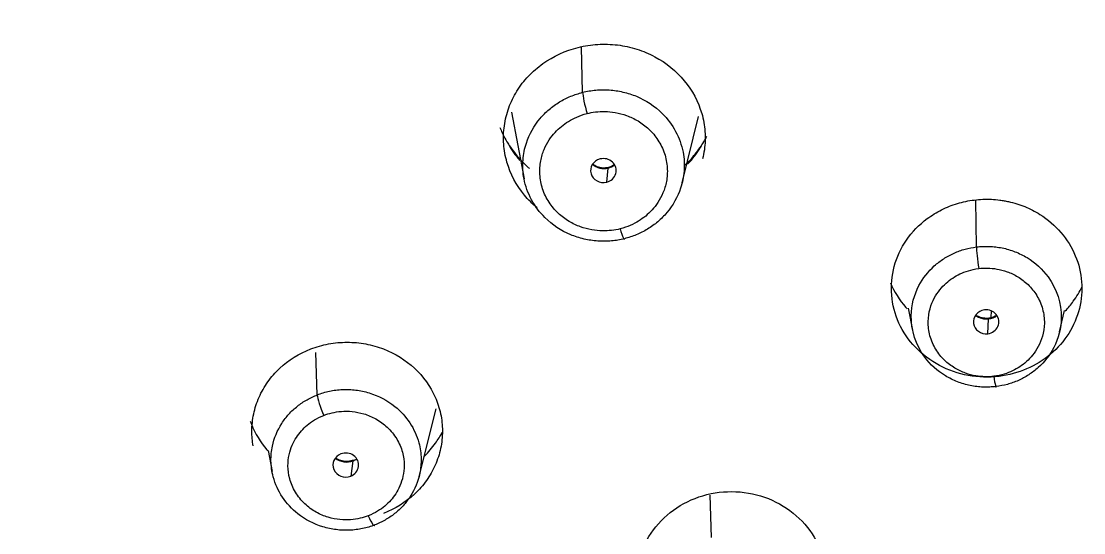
# Model space of a CAD drawing. Extents: x 0 to 1354, y 3495 to 4487.
# Drawn here: x 440.39 to 459.11, y 4146.45 to 4155.45 of the extents above; entities that cross this region are included whole.
import ezdxf

# ---------------------------------------------------------------- set-up
doc = ezdxf.new("R2010")
doc.units = 0
doc.header["$LTSCALE"] = 30
doc.header["$MEASUREMENT"] = 0
doc.layers.add('\\M+5B3DF\\M+5B4E7\\M+5CFDF', color=3, linetype='CONTINUOUS', lineweight=9)

msp = doc.modelspace()

# ---------------------------------------------------------------- linework, layer by layer
at = {"layer": '\\M+5B3DF\\M+5B4E7\\M+5CFDF', "color": 0, "lineweight": -3}
for p, q in [((450.279, 4154.197), (450.26, 4154.993)), ((449.024, 4153.845), (449.247, 4152.675)), ((452.033, 4152.605), (452.323, 4153.77)), ((450.703, 4152.616), (450.728, 4152.863)), ((457.218, 4151.476), (457.207, 4152.301)), ((456.012, 4150.401), (456.092, 4150.014)), ((457.476, 4150.232), (457.482, 4150.35)), ((458.683, 4149.984), (458.77, 4150.36)), ((457.418, 4149.949), (457.432, 4150.211)), ((445.605, 4148.874), (445.577, 4149.62)), ((447.397, 4147.438), (447.7, 4148.624)), ((444.741, 4147.892), (444.807, 4147.526)), ((446.232, 4147.711), (446.193, 4147.444)), ((452.547, 4146.362), (452.526, 4147.109))]:
    msp.add_line(p, q, dxfattribs=at)
for centre, major_axis, ratio, start_param, end_param in [((450.357, 4153.93), (-0.073, 0.291), 0.092301, 0.388576, 1.924045), ((450.645, 4152.82), (-0.226, 0), 0.934732, 4.976406, 8.117998), ((450.653, 4153.131), (-0.292, 0.008), 0.94557, 0.834567, 1.858381), ((450.645, 4152.82), (-0.226, 0), 0.934732, 1.834813, 4.976406), ((450.653, 4153.131), (-0.292, 0.008), 0.94557, 1.858381, 2.304977), ((450.806, 4152.583), (0.073, -0.291), 0.092301, 3.148906, 3.390542), ((450.939, 4151.901), (0.073, -0.291), 0.092301, 5.065638, 6.532135), ((457.257, 4151.203), (-0.037, 0.298), 0.046549, 0.400044, 1.932593), ((457.389, 4150.158), (-0.225, 0), 0.9347, 4.84425, 7.985842), ((457.393, 4150.488), (-0.296, 0.004), 0.944942, 0.878699, 1.713528), ((457.389, 4150.158), (-0.225, 0), 0.9347, 1.702657, 4.84425), ((457.393, 4150.488), (-0.296, 0.004), 0.944942, 1.713528, 2.264388), ((457.471, 4149.923), (0.037, -0.298), 0.046549, 3.147402, 3.40201), ((457.524, 4149.306), (0.037, -0.298), 0.046549, 5.074186, 6.543603), ((445.719, 4148.619), (0.108, -0.28), 0.136474, 3.51866, 5.051436), ((446.107, 4147.638), (-0.226, 0.001), 0.934583, 1.966154, 5.107747), ((446.107, 4147.638), (-0.226, 0.001), 0.934583, 5.107747, 8.249339), ((446.119, 4147.97), (-0.296, 0.011), 0.94425, 0.884372, 1.998215), ((446.119, 4147.97), (-0.296, 0.011), 0.94425, 1.998215, 2.261665), ((446.346, 4147.443), (-0.108, 0.28), 0.136474, 0.012278, 0.237441), ((446.503, 4146.852), (-0.108, 0.28), 0.136474, 1.909843, 3.379033)]:
    msp.add_ellipse(centre, major_axis=major_axis, ratio=ratio, start_param=start_param, end_param=end_param, dxfattribs=at)
for points, knots in [([(448.01, 4005.599), (447.96, 4009.543), (447.888, 4013.486), (447.741, 4019.394), (447.686, 4021.363), (447.563, 4025.298), (447.498, 4027.264), (447.306, 4031.189), (447.174, 4033.15), (446.667, 4037.037), (446.296, 4038.964), (445.49, 4041.781), (445.181, 4042.708), (444.473, 4044.522), (444.072, 4045.409), (443.153, 4047.117), (442.631, 4047.936), (441.484, 4049.497), (440.861, 4050.241), (439.54, 4051.652), (438.842, 4052.318), (437.375, 4053.57), (436.607, 4054.156), (435.016, 4055.252), (434.19, 4055.761), (432.497, 4056.713), (431.631, 4057.158), (429.007, 4058.447), (427.224, 4059.247), (424.608, 4060.54), (423.746, 4060.987), (422.05, 4061.925), (421.214, 4062.415), (419.588, 4063.455), (418.797, 4064.004), (417.283, 4065.177), (416.561, 4065.801), (414.514, 4067.782), (413.303, 4069.241), (411.732, 4071.57), (411.247, 4072.37), (410.34, 4074), (409.919, 4074.831), (408.739, 4077.358), (408.067, 4079.09), (406.901, 4082.604), (406.413, 4084.388), (405.593, 4087.988), (405.26, 4089.804), (404.718, 4093.452), (404.506, 4095.284), (404.169, 4098.955), (404.047, 4100.795), (403.781, 4106.318), (403.739, 4110.005), (403.894, 4115.532), (403.978, 4117.373), (404.218, 4121.052), (404.374, 4122.889), (404.781, 4126.553), (405.03, 4128.381), (405.656, 4132.017), (406.034, 4133.824), (406.974, 4137.397), (407.531, 4139.163), (408.885, 4142.612), (409.674, 4144.299), (411.525, 4147.534), (412.587, 4149.084), (414.985, 4151.984), (416.318, 4153.338), (418.497, 4155.182), (419.254, 4155.765), (420.825, 4156.859), (421.639, 4157.371), (424.152, 4158.798), (425.92, 4159.607), (427.738, 4160.306)], [0, 0, 0, 0, 0.0625, 0.0625, 0.09375, 0.09375, 0.125, 0.125, 0.15625, 0.15625, 0.1875, 0.1875, 0.203125, 0.203125, 0.21875, 0.21875, 0.234375, 0.234375, 0.25, 0.25, 0.265625, 0.265625, 0.28125, 0.28125, 0.296875, 0.296875, 0.3125, 0.3125, 0.34375, 0.34375, 0.359375, 0.359375, 0.375, 0.375, 0.390625, 0.390625, 0.40625, 0.40625, 0.4375, 0.4375, 0.453125, 0.453125, 0.46875, 0.46875, 0.5, 0.5, 0.53125, 0.53125, 0.5625, 0.5625, 0.59375, 0.59375, 0.625, 0.625, 0.6875, 0.6875, 0.71875, 0.71875, 0.75, 0.75, 0.78125, 0.78125, 0.8125, 0.8125, 0.84375, 0.84375, 0.875, 0.875, 0.90625, 0.90625, 0.9375, 0.9375, 0.953125, 0.953125, 0.96875, 0.96875, 1, 1, 1, 1]), ([(428.197, 4158.696), (428.032, 4158.632), (427.687, 4158.497), (427.153, 4158.279), (426.581, 4158.036), (425.812, 4157.695), (424.94, 4157.282), (423.672, 4156.63), (422.201, 4155.781), (420.21, 4154.446), (418.173, 4152.791), (416.24, 4150.871), (414.215, 4148.497), (412.298, 4145.692), (410.681, 4142.545), (409.747, 4140.27), (409.152, 4138.614), (408.634, 4137.046), (408.065, 4135.032), (407.529, 4132.766), (407.088, 4130.534), (406.477, 4126.816), (405.945, 4122.029), (405.574, 4116.274), (405.414, 4110.376), (405.496, 4104.979), (405.754, 4100.036), (406.066, 4096.221), (406.521, 4092.391), (407.143, 4088.581), (407.893, 4085.209), (408.69, 4082.352), (409.453, 4080.061), (410.255, 4077.985), (411.284, 4075.636), (412.663, 4072.993), (414.467, 4070.299), (416.358, 4068.097), (418.12, 4066.448), (419.691, 4065.22), (420.87, 4064.414), (421.951, 4063.725), (423.294, 4062.925), (425.415, 4061.78), (428.351, 4060.364), (431.305, 4059.003), (433.874, 4057.683), (435.491, 4056.744), (436.673, 4055.977), (437.502, 4055.397), (438.285, 4054.811), (439.15, 4054.118), (440.24, 4053.175), (441.272, 4052.246), (442.117, 4051.45), (442.799, 4050.783), (443.873, 4049.648), (445.304, 4047.705), (446.48, 4045.401), (447.219, 4043.464), (447.695, 4042.003), (448.02, 4040.848), (448.332, 4039.593), (448.559, 4038.564), (448.74, 4037.637), (448.826, 4037.147), (448.857, 4036.968)], [0, 0, 0, 0, 0.003459, 0.007214, 0.011266, 0.015614, 0.023656, 0.030154, 0.043592, 0.057032, 0.077492, 0.095619, 0.111413, 0.140155, 0.164137, 0.183352, 0.190386, 0.20018, 0.217211, 0.233353, 0.24805, 0.264051, 0.310977, 0.347323, 0.383099, 0.432782, 0.458757, 0.485271, 0.511786, 0.538305, 0.564826, 0.582853, 0.599256, 0.614348, 0.6284, 0.651649, 0.674923, 0.693736, 0.709704, 0.72282, 0.733082, 0.737787, 0.748001, 0.763716, 0.784923, 0.811591, 0.827175, 0.841454, 0.848243, 0.854858, 0.861359, 0.867478, 0.876665, 0.889695, 0.894614, 0.899294, 0.908268, 0.925038, 0.946214, 0.958393, 0.965287, 0.976041, 0.981687, 0.990362, 0.996466, 1, 1, 1, 1]), ([(449.143, 4037.032), (448.866, 4038.625), (448.514, 4040.206), (447.833, 4042.533), (447.58, 4043.302), (447.008, 4044.815), (446.689, 4045.559), (445.969, 4047.007), (445.567, 4047.711), (444.674, 4049.057), (444.181, 4049.7), (443.108, 4050.908), (442.533, 4051.475), (441.36, 4052.574), (440.764, 4053.109), (439.566, 4054.162), (438.959, 4054.679), (437.692, 4055.652), (437.038, 4056.11), (435.025, 4057.411), (433.618, 4058.178), (430.752, 4059.606), (429.294, 4060.271), (426.404, 4061.642), (424.973, 4062.351), (422.891, 4063.517), (422.208, 4063.922), (420.871, 4064.772), (420.218, 4065.218), (418.959, 4066.164), (418.353, 4066.663), (417.197, 4067.715), (416.646, 4068.268), (415.084, 4069.995), (414.161, 4071.239), (412.526, 4073.84), (411.813, 4075.196), (410.543, 4077.971), (409.983, 4079.388), (408.994, 4082.262), (408.567, 4083.718), (407.456, 4088.126), (406.947, 4091.114), (406.21, 4097.118), (405.982, 4100.135), (405.712, 4106.175), (405.669, 4109.198), (405.771, 4115.243), (405.915, 4118.264), (406.288, 4122.785), (406.438, 4124.29), (406.806, 4127.293), (407.023, 4128.792), (407.811, 4133.264), (408.526, 4136.22), (410.054, 4140.517), (410.64, 4141.926), (411.99, 4144.666), (412.76, 4145.994), (414.501, 4148.529), (415.469, 4149.738), (417.591, 4152.003), (418.745, 4153.06), (421.227, 4154.973), (422.556, 4155.829), (425.34, 4157.336), (426.795, 4157.987), (428.284, 4158.561)], [0, 0, 0, 0, 0.03125, 0.03125, 0.046875, 0.046875, 0.0625, 0.0625, 0.078125, 0.078125, 0.09375, 0.09375, 0.109375, 0.109375, 0.125, 0.125, 0.140625, 0.140625, 0.15625, 0.15625, 0.1875, 0.1875, 0.21875, 0.21875, 0.25, 0.25, 0.265625, 0.265625, 0.28125, 0.28125, 0.296875, 0.296875, 0.3125, 0.3125, 0.34375, 0.34375, 0.375, 0.375, 0.40625, 0.40625, 0.4375, 0.4375, 0.5, 0.5, 0.5625, 0.5625, 0.625, 0.625, 0.6875, 0.6875, 0.71875, 0.71875, 0.75, 0.75, 0.8125, 0.8125, 0.84375, 0.84375, 0.875, 0.875, 0.90625, 0.90625, 0.9375, 0.9375, 0.96875, 0.96875, 1, 1, 1, 1]), ([(449.476, 4152.165), (449.394, 4152.234), (449.319, 4152.309), (449.112, 4152.56), (449.006, 4152.759), (448.916, 4153.071), (448.897, 4153.179), (448.881, 4153.395), (448.885, 4153.502), (448.915, 4153.716), (448.942, 4153.823), (449.016, 4154.026), (449.064, 4154.124), (449.181, 4154.313), (449.248, 4154.401), (449.401, 4154.562), (449.487, 4154.637), (449.764, 4154.834), (449.975, 4154.931), (450.202, 4154.988)], [0, 0, 0, 0, 0.086195, 0.086195, 0.268956, 0.268956, 0.360336, 0.360336, 0.451717, 0.451717, 0.543097, 0.543097, 0.634478, 0.634478, 0.725858, 0.725858, 0.817239, 0.817239, 1, 1, 1, 1]), ([(450.202, 4154.988), (450.315, 4155.016), (450.43, 4155.033), (450.661, 4155.047), (450.779, 4155.044), (451.01, 4155.016), (451.122, 4154.992), (451.342, 4154.923), (451.45, 4154.878), (451.751, 4154.717), (451.93, 4154.571), (452.212, 4154.231), (452.317, 4154.033), (452.408, 4153.722), (452.427, 4153.614), (452.442, 4153.398), (452.439, 4153.291), (452.416, 4153.131), (452.406, 4153.078), (452.393, 4153.026)], [0, 0, 0, 0, 0.095315, 0.095315, 0.190631, 0.190631, 0.285946, 0.285946, 0.381261, 0.381261, 0.571892, 0.571892, 0.762522, 0.762522, 0.857837, 0.857837, 0.953153, 0.953153, 1, 1, 1, 1]), ([(450.279, 4154.197), (450.317, 4154.206), (450.393, 4154.223), (450.51, 4154.238), (450.629, 4154.244), (450.75, 4154.24), (450.871, 4154.227), (450.991, 4154.204), (451.11, 4154.171), (451.36, 4154.079), (451.78, 4153.803), (452.056, 4153.292), (452.076, 4152.919), (452.066, 4152.807)], [0, 0, 0, 0, 0.043272, 0.086995, 0.131172, 0.175802, 0.220887, 0.266427, 0.312423, 0.358877, 0.56533, 0.86732, 1, 1, 1, 1]), ([(449.229, 4153.009), (449.237, 4153.109), (449.289, 4153.371), (449.46, 4153.674), (449.685, 4153.9), (449.868, 4154.031), (450.066, 4154.134), (450.209, 4154.176), (450.279, 4154.197)], [0, 0, 0, 0, 0.181423, 0.480601, 0.613766, 0.744716, 0.873457, 1, 1, 1, 1]), ([(448.822, 4153.578), (448.847, 4153.515), (448.917, 4153.366), (449.067, 4153.134), (449.23, 4152.958), (449.329, 4152.87), (449.345, 4152.857)], [0, 0, 0, 0, 0.243149, 0.590351, 0.937553, 1, 1, 1, 1]), ([(448.951, 4153.32), (449.004, 4153.221), (449.076, 4153.112), (449.16, 4153.012), (449.171, 4152.999)], [0, 0, 0, 0, 0.871319, 1, 1, 1, 1]), ([(452.074, 4152.908), (452.107, 4152.938), (452.204, 4153.034), (452.343, 4153.204), (452.434, 4153.357), (452.47, 4153.427)], [0, 0, 0, 0, 0.218493, 0.652765, 1, 1, 1, 1]), ([(452.13, 4152.931), (452.133, 4152.935), (452.214, 4153.021), (452.297, 4153.128), (452.364, 4153.237), (452.373, 4153.253)], [0, 0, 0, 0, 0.041024, 0.868596, 1, 1, 1, 1]), ([(451.016, 4151.621), (450.978, 4151.612), (450.902, 4151.595), (450.785, 4151.58), (450.666, 4151.574), (450.545, 4151.578), (450.424, 4151.591), (450.303, 4151.614), (450.184, 4151.647), (449.935, 4151.739), (449.515, 4152.015), (449.24, 4152.525), (449.22, 4152.897), (449.229, 4153.009)], [0, 0, 0, 0, 0.043343, 0.087142, 0.131397, 0.176106, 0.22127, 0.266889, 0.312961, 0.359486, 0.565128, 0.868416, 1, 1, 1, 1]), ([(450.733, 4152.874), (450.7, 4152.866), (450.634, 4152.86), (450.534, 4152.882), (450.478, 4152.915), (450.455, 4152.935)], [0, 0, 0, 0, 0.326636, 0.667798, 1, 1, 1, 1]), ([(450.84, 4152.925), (450.829, 4152.916), (450.796, 4152.895), (450.759, 4152.881), (450.733, 4152.874)], [0, 0, 0, 0, 0.362256, 1, 1, 1, 1]), ([(452.066, 4152.807), (452.058, 4152.707), (452.005, 4152.445), (451.834, 4152.142), (451.609, 4151.917), (451.426, 4151.786), (451.228, 4151.684), (451.086, 4151.642), (451.016, 4151.621)], [0, 0, 0, 0, 0.1825, 0.480464, 0.614052, 0.745174, 0.873825, 1, 1, 1, 1]), ([(457.178, 4152.302), (457.279, 4152.315), (457.38, 4152.319), (457.531, 4152.312), (457.581, 4152.307), (457.656, 4152.297), (457.681, 4152.294), (457.731, 4152.285), (457.756, 4152.28), (457.88, 4152.253), (457.976, 4152.223), (458.114, 4152.167), (458.159, 4152.146), (458.248, 4152.101), (458.292, 4152.076), (458.334, 4152.049)], [0, 0, 0, 0, 0.25, 0.25, 0.375, 0.375, 0.4375, 0.4375, 0.5, 0.5, 0.75, 0.75, 0.875, 0.875, 1, 1, 1, 1]), ([(457.616, 4149.198), (457.434, 4149.176), (457.253, 4149.181), (456.894, 4149.247), (456.724, 4149.306), (456.247, 4149.559), (455.995, 4149.824), (455.71, 4150.449), (455.681, 4150.804), (455.814, 4151.297), (455.887, 4151.455), (456.083, 4151.739), (456.207, 4151.868), (456.351, 4151.974)], [0, 0, 0, 0, 0.125, 0.125, 0.25, 0.25, 0.5, 0.5, 0.75, 0.75, 0.875, 0.875, 1, 1, 1, 1]), ([(458.334, 4152.049), (458.476, 4151.96), (458.6, 4151.854), (458.812, 4151.607), (458.898, 4151.469), (459.083, 4151.029), (459.108, 4150.699), (458.993, 4150.24), (458.928, 4150.091), (458.758, 4149.82), (458.649, 4149.695), (458.399, 4149.484), (458.255, 4149.396), (457.949, 4149.263), (457.786, 4149.219), (457.616, 4149.198)], [0, 0, 0, 0, 0.125, 0.125, 0.25, 0.25, 0.5, 0.5, 0.625, 0.625, 0.75, 0.75, 0.875, 0.875, 1, 1, 1, 1]), ([(456.068, 4150.268), (456.068, 4150.268), (456.071, 4150.451), (456.155, 4150.776), (456.408, 4151.098), (456.637, 4151.273), (456.821, 4151.372), (457.015, 4151.443), (457.151, 4151.465), (457.218, 4151.476)], [0, 0, 0, 0, 0.000011, 0.308706, 0.553732, 0.668173, 0.780694, 0.891301, 1, 1, 1, 1]), ([(457.218, 4151.476), (457.255, 4151.48), (457.329, 4151.487), (457.443, 4151.487), (457.557, 4151.478), (457.671, 4151.46), (457.785, 4151.432), (457.896, 4151.394), (458.005, 4151.346), (458.224, 4151.226), (458.58, 4150.905), (458.716, 4150.481), (458.713, 4150.228)], [0, 0, 0, 0, 0.049598, 0.099786, 0.150566, 0.201938, 0.253904, 0.306464, 0.35962, 0.413371, 0.644171, 1, 1, 1, 1]), ([(455.702, 4150.845), (455.769, 4150.689), (455.866, 4150.533), (455.987, 4150.395), (455.994, 4150.387)], [0, 0, 0, 0, 0.942512, 1, 1, 1, 1]), ([(458.783, 4150.349), (458.834, 4150.403), (458.946, 4150.538), (459.036, 4150.688), (459.08, 4150.779)], [0, 0, 0, 0, 0.419264, 1, 1, 1, 1]), ([(457.563, 4149.019), (457.526, 4149.015), (457.451, 4149.008), (457.337, 4149.008), (457.222, 4149.017), (457.108, 4149.036), (456.994, 4149.064), (456.883, 4149.102), (456.774, 4149.149), (456.559, 4149.267), (456.203, 4149.586), (456.065, 4150.01), (456.068, 4150.268)], [0, 0, 0, 0, 0.049913, 0.10034, 0.15128, 0.202733, 0.254698, 0.307176, 0.360165, 0.413664, 0.638474, 1, 1, 1, 1]), ([(457.44, 4150.222), (457.406, 4150.217), (457.339, 4150.218), (457.268, 4150.242), (457.234, 4150.261), (457.229, 4150.264)], [0, 0, 0, 0, 0.448295, 0.915872, 1, 1, 1, 1]), ([(457.555, 4150.262), (457.542, 4150.254), (457.504, 4150.235), (457.462, 4150.225), (457.434, 4150.221)], [0, 0, 0, 0, 0.379071, 1, 1, 1, 1]), ([(458.713, 4150.228), (458.713, 4150.228), (458.71, 4150.047), (458.626, 4149.721), (458.374, 4149.398), (458.143, 4149.222), (457.959, 4149.123), (457.765, 4149.052), (457.63, 4149.03), (457.563, 4149.019)], [0, 0, 0, 0, 0.000018, 0.305758, 0.554473, 0.668804, 0.781172, 0.891571, 1, 1, 1, 1]), ([(445.488, 4149.68), (445.59, 4149.719), (445.695, 4149.749), (445.91, 4149.789), (446.021, 4149.799), (446.241, 4149.799), (446.35, 4149.789), (446.565, 4149.75), (446.672, 4149.719), (446.975, 4149.602), (447.162, 4149.486), (447.472, 4149.198), (447.597, 4149.023), (447.723, 4148.74), (447.755, 4148.641), (447.798, 4148.44), (447.809, 4148.339), (447.809, 4148.134), (447.798, 4148.03), (447.756, 4147.83), (447.724, 4147.732), (447.64, 4147.541), (447.588, 4147.451), (447.467, 4147.281), (447.396, 4147.201), (447.163, 4146.982), (446.978, 4146.867), (446.773, 4146.787)], [0, 0, 0, 0, 0.0625, 0.0625, 0.125, 0.125, 0.1875, 0.1875, 0.25, 0.25, 0.375, 0.375, 0.5, 0.5, 0.5625, 0.5625, 0.625, 0.625, 0.6875, 0.6875, 0.75, 0.75, 0.8125, 0.8125, 0.875, 0.875, 1, 1, 1, 1]), ([(444.475, 4147.975), (444.46, 4148.06), (444.452, 4148.145), (444.452, 4148.334), (444.463, 4148.437), (444.505, 4148.637), (444.537, 4148.735), (444.621, 4148.926), (444.673, 4149.016), (444.794, 4149.186), (444.865, 4149.267), (445.098, 4149.485), (445.283, 4149.6), (445.488, 4149.68)], [0, 0, 0, 0, 0.122839, 0.122839, 0.269033, 0.269033, 0.415226, 0.415226, 0.56142, 0.56142, 0.707613, 0.707613, 1, 1, 1, 1]), ([(445.605, 4148.874), (445.64, 4148.886), (445.71, 4148.912), (445.819, 4148.939), (445.932, 4148.958), (446.047, 4148.968), (446.165, 4148.968), (446.283, 4148.958), (446.401, 4148.939), (446.646, 4148.876), (447.079, 4148.651), (447.383, 4148.19), (447.432, 4147.843), (447.433, 4147.749)], [0, 0, 0, 0, 0.043775, 0.088071, 0.132889, 0.17823, 0.224094, 0.270483, 0.317396, 0.364836, 0.56852, 0.882594, 1, 1, 1, 1]), ([(444.788, 4147.713), (444.787, 4147.8), (444.81, 4148.031), (444.927, 4148.312), (445.1, 4148.537), (445.251, 4148.677), (445.419, 4148.792), (445.543, 4148.847), (445.605, 4148.874)], [0, 0, 0, 0, 0.174861, 0.467339, 0.603935, 0.738239, 0.870258, 1, 1, 1, 1]), ([(444.422, 4148.412), (444.429, 4148.393), (444.499, 4148.211), (444.607, 4148.034), (444.728, 4147.893), (444.734, 4147.886)], [0, 0, 0, 0, 0.098615, 0.959039, 1, 1, 1, 1]), ([(447.492, 4147.793), (447.563, 4147.864), (447.679, 4147.999), (447.771, 4148.149), (447.806, 4148.216)], [0, 0, 0, 0, 0.56521, 1, 1, 1, 1]), ([(446.617, 4146.583), (446.582, 4146.571), (446.512, 4146.545), (446.402, 4146.518), (446.288, 4146.499), (446.173, 4146.489), (446.055, 4146.489), (445.937, 4146.499), (445.82, 4146.519), (445.579, 4146.581), (445.147, 4146.803), (444.838, 4147.265), (444.79, 4147.617), (444.788, 4147.713)], [0, 0, 0, 0, 0.043981, 0.088415, 0.133301, 0.17864, 0.224431, 0.270673, 0.317366, 0.364509, 0.562611, 0.881171, 1, 1, 1, 1]), ([(446.243, 4147.725), (446.212, 4147.712), (446.147, 4147.697), (446.041, 4147.705), (445.972, 4147.734), (445.941, 4147.756), (445.937, 4147.759)], [0, 0, 0, 0, 0.307207, 0.628775, 0.947303, 1, 1, 1, 1]), ([(447.433, 4147.749), (447.435, 4147.663), (447.413, 4147.43), (447.296, 4147.146), (447.121, 4146.919), (446.971, 4146.78), (446.803, 4146.665), (446.679, 4146.61), (446.617, 4146.583)], [0, 0, 0, 0, 0.173635, 0.469676, 0.605768, 0.739522, 0.870934, 1, 1, 1, 1]), ([(451.829, 4144.425), (451.785, 4144.459), (451.743, 4144.495), (451.635, 4144.6), (451.573, 4144.671), (451.464, 4144.822), (451.415, 4144.904), (451.336, 4145.071), (451.304, 4145.158), (451.258, 4145.336), (451.243, 4145.428), (451.231, 4145.611), (451.233, 4145.702), (451.255, 4145.884), (451.276, 4145.975), (451.36, 4146.238), (451.451, 4146.405), (451.687, 4146.697), (451.834, 4146.825), (452.164, 4147.022), (452.35, 4147.095), (452.732, 4147.173), (452.934, 4147.181), (453.321, 4147.131), (453.513, 4147.073), (453.858, 4146.901), (454.016, 4146.784), (454.276, 4146.511), (454.381, 4146.351), (454.523, 4146.011), (454.562, 4145.827), (454.567, 4145.553), (454.56, 4145.46), (454.529, 4145.279), (454.505, 4145.19), (454.407, 4144.931), (454.309, 4144.768), (454.183, 4144.625)], [0, 0, 0, 0, 0.021913, 0.021913, 0.059532, 0.059532, 0.09715, 0.09715, 0.134769, 0.134769, 0.172388, 0.172388, 0.210007, 0.210007, 0.247625, 0.247625, 0.322863, 0.322863, 0.3981, 0.3981, 0.473338, 0.473338, 0.548575, 0.548575, 0.623813, 0.623813, 0.69905, 0.69905, 0.774288, 0.774288, 0.849525, 0.849525, 0.887144, 0.887144, 0.924763, 0.924763, 1, 1, 1, 1])]:
    msp.add_open_spline(points, degree=3, knots=knots, dxfattribs=at)
for points in [[(450.357, 4153.823), (450.404, 4153.835), (450.504, 4153.854), (450.667, 4153.863), (450.853, 4153.847), (451.053, 4153.795), (451.257, 4153.701), (451.45, 4153.557), (451.615, 4153.363), (451.732, 4153.125), (451.781, 4152.866), (451.763, 4152.624), (451.699, 4152.421), (451.608, 4152.253), (451.503, 4152.122), (451.392, 4152.017), (451.269, 4151.929), (451.126, 4151.853), (451.005, 4151.811), (450.939, 4151.794)], [(450.939, 4151.794), (450.891, 4151.782), (450.791, 4151.764), (450.628, 4151.754), (450.441, 4151.771), (450.242, 4151.823), (450.038, 4151.918), (449.844, 4152.062), (449.68, 4152.256), (449.563, 4152.494), (449.515, 4152.754), (449.533, 4152.995), (449.597, 4153.197), (449.688, 4153.365), (449.792, 4153.496), (449.903, 4153.6), (450.026, 4153.688), (450.169, 4153.764), (450.29, 4153.807), (450.357, 4153.823)], [(456.351, 4151.974), (456.43, 4152.033), (456.599, 4152.137), (456.879, 4152.249), (457.077, 4152.29), (457.178, 4152.302)], [(457.524, 4149.199), (457.475, 4149.193), (457.372, 4149.188), (457.208, 4149.202), (457.023, 4149.248), (456.833, 4149.337), (456.649, 4149.475), (456.493, 4149.666), (456.386, 4149.91), (456.356, 4150.169), (456.394, 4150.395), (456.47, 4150.579), (456.572, 4150.729), (456.682, 4150.842), (456.797, 4150.931), (456.923, 4151.002), (457.069, 4151.06), (457.191, 4151.087), (457.257, 4151.096)], [(457.257, 4151.096), (457.306, 4151.102), (457.409, 4151.107), (457.573, 4151.093), (457.757, 4151.047), (457.947, 4150.959), (458.131, 4150.821), (458.287, 4150.631), (458.395, 4150.387), (458.425, 4150.127), (458.388, 4149.901), (458.311, 4149.716), (458.209, 4149.566), (458.099, 4149.453), (457.984, 4149.364), (457.857, 4149.293), (457.711, 4149.235), (457.59, 4149.207), (457.524, 4149.199)], [(445.719, 4148.512), (445.765, 4148.53), (445.863, 4148.56), (446.025, 4148.586), (446.216, 4148.586), (446.424, 4148.547), (446.64, 4148.458), (446.843, 4148.312), (447.015, 4148.103), (447.116, 4147.859), (447.143, 4147.632), (447.12, 4147.435), (447.063, 4147.265), (446.988, 4147.129), (446.901, 4147.015), (446.799, 4146.915), (446.674, 4146.824), (446.564, 4146.769), (446.503, 4146.745)], [(446.503, 4146.745), (446.457, 4146.727), (446.36, 4146.697), (446.197, 4146.671), (446.006, 4146.671), (445.797, 4146.71), (445.581, 4146.8), (445.378, 4146.946), (445.207, 4147.156), (445.106, 4147.399), (445.08, 4147.626), (445.103, 4147.823), (445.159, 4147.992), (445.234, 4148.128), (445.321, 4148.241), (445.423, 4148.341), (445.548, 4148.433), (445.658, 4148.488), (445.719, 4148.512)]]:
    msp.add_open_spline(points, degree=3, dxfattribs=at)

doc.saveas('drawing.dxf')
